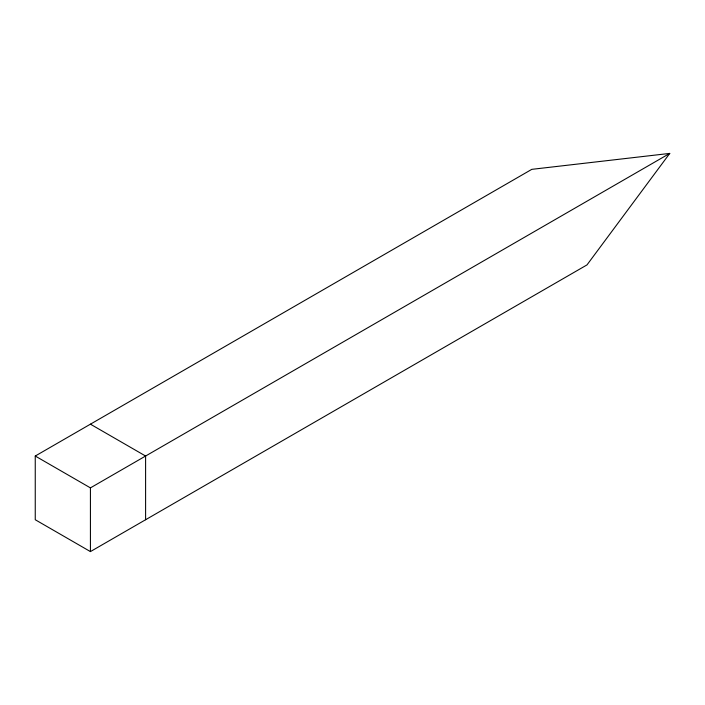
<?xml version="1.0" encoding="UTF-8"?>
<svg xmlns="http://www.w3.org/2000/svg" width="705" height="705" viewBox="0 0 705 705"><rect width="100%" height="100%" fill="white"/><g stroke="black" fill="none" stroke-linecap="round" stroke-linejoin="round"><path stroke-width="1.06" d="M669.75 153.408L586.992 264.904L90.425 551.592L35.25 519.735L35.25 456.029L531.817 169.341L669.75 153.408L90.425 487.878L35.25 456.029M90.425 424.172L145.6 456.029L145.6 519.735M90.425 487.878L90.425 551.592"/></g></svg>
